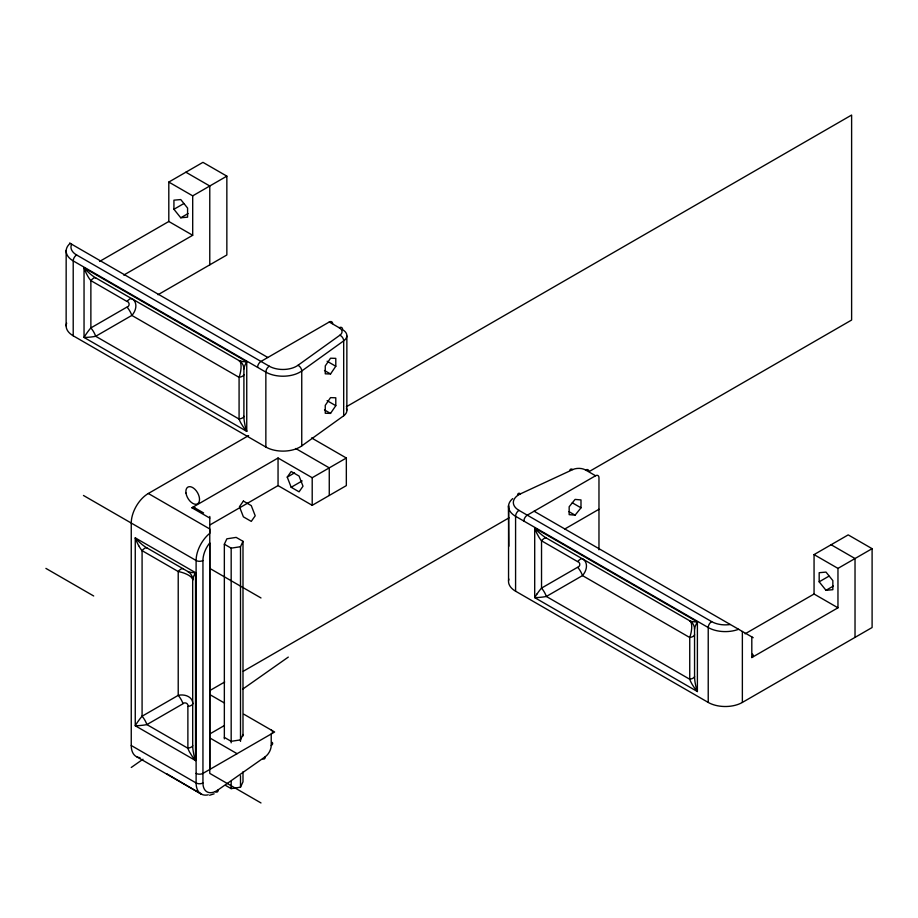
<?xml version="1.0" encoding="UTF-8"?>
<svg xmlns="http://www.w3.org/2000/svg" width="918" height="918" viewBox="0 0 918 918"><rect width="100%" height="100%" fill="white"/><g stroke="black" fill="none" stroke-linecap="round" stroke-linejoin="round"><path stroke-width="1.38" d="M66.165 250.396L66.142 325.947M209.774 769.445L209.774 542.905L208.719 544.294A19.312 11.154 -60 0 0 202.947 560.508L202.947 782.962A19.301 11.142 -60 0 0 218.082 789.893L265.141 756.822A9.605 5.542 -60 0 0 271.212 745.473A4.831 2.788 0 0 0 272.244 742.387M346.855 410.094L346.866 335.988M508.549 580.589L508.549 505.692L508.847 546.233M71.627 244.222L71.248 245.209A19.312 11.154 0 0 0 76.63 254.986L269.272 366.213A19.301 11.142 0 0 0 297.971 365.307L339.924 335.185A9.605 5.542 0 0 0 339.212 327.76L329.264 322L260.987 361.428A4.831 2.788 -60 0 0 257.568 367.338M224.348 738.887L224.348 544.213L226.849 538.832L236.167 537.386L242.995 541.322L242.995 735.995M240.505 741.388L240.505 546.715L242.995 541.322M242.995 734.492L240.505 739.885L231.175 741.319L224.348 737.384M225.484 785.349L231.175 788.631L240.505 787.185L242.995 781.803L242.995 771.786M330.526 373.982L335.793 366.259L335.793 358.364L330.526 358.215L325.259 365.938L325.259 373.821L330.526 373.982L324.49 370.493M330.526 413.398L335.793 405.676L335.793 397.792L330.526 397.632L325.259 405.366L325.259 413.249L330.526 413.398L324.49 409.921M287.242 477.119L291.178 471.508L299.073 476.052L303.009 486.219L299.073 491.83L291.178 487.274L287.242 477.119L294.552 472.885M575.081 515.17L580.991 507.815L580.991 499.931L575.081 499.403L569.16 506.759L569.16 514.642L575.081 515.17L569.034 511.682M66.658 323.09A24.143 13.942 0 0 0 73.21 335.804L265.853 447.032A24.143 13.942 0 0 0 301.747 445.907L343.688 415.785A14.481 8.365 0 0 0 346.453 408.51M131.251 767.471L142.967 759.243M242.593 689.223L288.298 657.093M99.58 261.446L168.809 221.479L168.809 182.062L202.947 162.348L226.849 176.141L226.849 254.986L157.999 294.735M168.809 182.062L192.7 195.855L226.849 176.141M173.927 209.281L173.927 200.17L180.754 199.562L187.582 208.053L187.582 217.164L180.754 217.773L173.927 209.281L183.68 203.647M180.754 217.773L188.075 213.55M123.746 275.09L192.7 235.272L192.7 195.855M243.913 416.279A9.662 3.224 0 0 1 239.082 419.067L95.702 336.286A9.662 3.224 60 0 0 90.871 327.921L127.005 307.048A9.662 3.224 60 0 1 131.836 315.413L239.082 377.332L239.082 419.067A28.779 22.296 30 0 0 240.906 423.072L243.144 426.721A46.807 36.261 30 0 0 246.747 431.368L246.747 361.761L84.043 267.827L84.043 337.434L246.747 431.368A46.807 36.261 90 0 1 245.083 425.608L244.268 421.132A28.779 22.296 90 0 1 243.901 416.279L243.913 368.967A28.779 7.436 -40.9 0 1 244.268 367.085L245.083 364.962A46.807 12.083 -40.9 0 1 246.747 361.761A46.807 12.083 -19.1 0 1 243.144 361.6L240.895 361.256M95.702 336.286L131.836 315.413M140.006 757.671A24.143 13.942 -60 0 1 131.251 745.508L131.251 523.053A24.143 13.942 -60 0 1 148.326 493.494L248.606 435.591M346.338 406.766L851.617 115.048L851.617 320.038L589.666 471.278M209.774 518.073L191.896 507.757L278.051 458.013L312.2 477.727L346.338 458.013L346.338 485.611L312.2 505.325L278.051 485.611L210.337 524.706M291.178 487.274L302.16 480.94M187.846 571.535A31.109 8.032 -19.1 0 0 190.485 572.304L191.931 572.511A46.807 12.083 -19.1 0 0 195.534 572.671A46.807 12.083 -40.9 0 0 193.87 575.873L193.342 577.147A31.109 8.032 -40.9 0 0 192.677 579.901L192.7 745.45A28.779 22.296 90 0 0 193.067 750.304L193.87 754.78A46.807 36.261 90 0 0 195.534 760.552L135.256 725.748L135.256 537.868L195.534 572.671L195.534 760.552A46.807 36.261 30 0 1 191.931 755.904L189.682 752.255A28.779 22.296 30 0 1 187.869 748.239L146.903 724.589A9.662 3.224 60 0 0 142.083 716.224L178.218 695.362L178.218 571.524A9.662 3.224 -60 0 1 183.049 568.735M209.774 690.6L224.669 682.005M243.293 671.253L508.974 517.867M598.972 549.825L598.972 477.716A4.831 2.788 -60 0 0 595.564 475.754L527.276 515.17A4.831 2.788 -60 0 0 523.868 521.08M209.774 733.964L224.405 725.518M564.834 528.975L598.972 509.26M745.106 633.822L814.059 594.015L814.059 554.598L848.198 534.884L872.1 548.677L872.1 627.522L742.364 702.431A24.143 13.942 0 0 1 708.226 702.431L515.583 591.203A24.143 13.942 0 0 1 508.836 579.051M814.059 554.598L837.962 568.391L872.1 548.677M819.177 581.817L819.177 572.706L826.005 572.098L832.844 580.589L832.844 589.7L826.005 590.308L819.177 581.817L828.931 576.183M826.005 590.308L833.326 586.086M751.808 636.908L751.808 657.552L837.962 607.808L837.962 568.391M517.534 495.238A4.831 2.467 65.1 0 1 520.552 493.815L572.729 469.591A9.605 5.542 0 0 1 585.592 470.005A4.831 2.788 -60 0 1 588.954 471.29M214.123 793.829L209.602 795.24M224.348 544.213L231.175 548.149L240.505 546.715M730.189 624.515L728.571 624.71A19.312 11.154 0 0 1 711.645 621.612L518.991 510.385A19.301 11.142 0 0 1 520.552 493.815M692.424 621.601L693.79 621.784A46.807 12.083 -19.1 0 0 697.405 621.945L697.393 691.552L534.701 597.618L534.701 528.011L697.393 621.945A46.807 12.083 -40.9 0 0 695.741 625.147L695.178 626.512A31.109 8.032 -40.9 0 0 694.547 629.174L694.57 676.463A31.109 24.098 90 0 0 695.19 682.992L695.741 685.78A46.807 36.261 90 0 0 697.405 691.552A46.807 36.261 30 0 1 693.79 686.905L692.333 684.633A31.109 24.098 30 0 1 689.716 679.251M185.872 172.205L209.774 185.998L209.774 264.843M831.134 544.741L855.025 558.534L855.025 637.379M168.809 221.479L192.7 235.272M814.059 594.015L837.962 607.808M585.604 470.005L595.564 475.754M327.106 361.233L335.793 366.259M572.304 502.8L580.991 507.815M69.63 243.063L267.815 357.481M534.104 511.234L753.196 637.712M327.106 400.661L335.793 405.676M708.226 702.431L708.226 627.522L515.583 516.295A24.143 13.942 0 0 1 512.703 498.6M90.848 280.633A31.109 24.098 90 0 1 87.52 275.664L86.269 273.277A46.807 36.261 90 0 1 84.043 267.827A46.807 36.261 30 0 0 88.208 272.153L90.343 274.034A31.109 24.098 30 0 0 95.679 277.844L239.082 360.613A28.779 7.436 -19.1 0 0 240.906 361.244M546.348 538.005A9.662 3.224 -60 0 0 541.528 540.794L541.528 588.105A9.662 3.224 60 0 1 546.348 596.459L689.739 679.251L689.739 637.517L582.494 575.597A14.172 10.35 -40.9 0 0 582.551 558.798A9.662 3.224 -60 0 0 577.663 561.655L541.528 540.794A28.779 22.296 90 0 1 538.958 537.214L536.915 533.45A46.807 36.261 90 0 1 534.701 528.011A46.807 36.261 30 0 0 538.855 532.337L542.32 535.286A28.779 22.296 30 0 0 546.348 538.017L689.739 620.798A9.662 9.662 0 0 1 694.57 629.151M95.702 277.821A9.662 3.224 -60 0 0 90.871 280.61L127.005 301.483A9.662 3.224 -60 0 1 131.836 298.694M311.581 437.943L346.338 458.013M295.745 448.512L329.264 467.87L329.264 495.468M194.673 507.792L203.612 512.955M148.326 493.494L209.774 528.975L209.774 533.312A24.155 13.954 -60 0 0 196.108 560.519L196.119 782.962A24.143 13.942 -60 0 0 208.271 794.816M83.458 495.468L196.119 560.508A4.831 2.788 0 0 0 202.947 560.508M209.774 568.391L260.987 597.962M138.71 545.717L137.47 543.318A46.807 36.261 90 0 1 135.256 537.868A46.807 36.261 30 0 0 139.41 542.194L141.556 544.076A31.109 24.098 30 0 0 146.891 547.885L187.88 571.524A9.662 9.662 0 0 1 192.7 579.878M146.903 547.862A9.662 3.224 -60 0 0 142.083 550.651L178.218 571.524A14.172 5.175 13.9 0 1 192.791 579.901M45.9 568.391L93.693 595.989M209.993 694.674L224.531 703.062M243.913 714.261L274.643 732.002L202.947 773.392A4.831 2.788 0 0 1 196.119 773.392M209.774 737.911L237.085 753.678M260.987 802.952L209.774 773.392L209.774 516.455M131.251 745.508L196.119 782.962A4.831 2.788 0 0 0 202.947 782.962M136.92 756.902L201.788 794.357L166.835 773.828M742.364 631.469L742.364 702.431M515.583 591.203L515.583 516.295A4.831 2.788 -60 0 1 518.991 510.385M343.688 415.785L343.688 340.876A14.481 8.365 0 0 0 342.644 329.723M312.2 477.727L312.2 505.325M301.747 445.907L301.747 370.998A4.831 3.075 54.3 0 0 297.983 365.307M278.051 458.013L278.051 485.611M271.223 745.462L271.223 733.964A4.831 2.788 0 0 0 271.223 730.028M265.853 447.032L265.853 372.123A4.831 2.788 -60 0 1 269.272 366.213M240.505 775.733L240.505 787.185M231.175 548.149L231.175 742.823M231.175 781.47L231.175 788.631M142.083 550.651L142.083 716.224M90.871 280.61L90.871 327.921M73.21 335.804L73.21 260.896A24.155 13.954 0 0 1 70.147 243.362M191.896 507.757A4.831 2.788 -60 0 1 195.224 508.87M192.7 745.45A9.662 3.224 0 0 1 187.88 748.239L187.88 706.516A9.662 3.224 0 0 0 192.7 703.727M142.06 550.674A31.109 24.098 90 0 1 138.733 545.705M178.218 695.362A9.662 3.224 60 0 1 183.049 703.727L146.903 724.589A28.779 7.436 -19.1 0 1 142.887 725.231L139.421 725.587A46.807 12.083 -19.1 0 1 135.256 725.748A46.807 12.083 -40.9 0 1 137.47 722.225L139.513 719.391A28.779 7.436 -40.9 0 1 142.072 716.235M178.218 695.293A14.172 10.35 -19.1 0 1 192.791 703.716M182.946 703.463A4.429 3.615 -60 0 1 188.156 706.47M218.082 789.893A4.831 2.467 54.9 0 1 215.34 791.798M265.141 756.822A4.831 2.467 54.9 0 1 262.709 758.853M329.264 322A4.831 2.788 -60 0 1 332.672 323.629M90.848 327.921A31.109 8.032 -40.9 0 0 87.52 332.144L86.269 333.911A46.807 12.083 -40.9 0 0 84.043 337.434A46.807 12.083 -19.1 0 0 88.208 337.273L90.343 337.078A31.109 8.032 -19.1 0 0 95.679 336.298M239.082 360.613A9.662 9.662 0 0 1 243.913 368.967M131.894 298.614A14.172 10.35 -40.9 0 1 131.894 315.459M127.189 301.265A4.429 3.615 0 0 1 127.189 307.278M243.913 374.544A9.662 3.224 0 0 1 239.082 377.332A14.172 5.175 -73.9 0 0 239.116 360.522M76.63 254.986A4.831 2.788 -60 0 0 73.21 260.896L265.853 372.123A24.143 13.942 0 0 0 301.747 370.998L343.688 340.876A4.831 3.075 54.3 0 0 339.924 335.185M339.224 327.749A4.831 2.788 -60 0 1 342.586 329.046M752.496 654.121A4.831 2.788 0 0 1 751.808 657.552M694.57 676.463A9.662 3.224 0 0 1 689.739 679.251M692.356 621.578A31.109 8.032 -19.1 0 1 689.716 620.809M694.57 634.728A9.662 3.224 0 0 1 689.739 637.517A14.172 5.175 -73.9 0 0 689.774 620.706M577.847 561.437A4.429 3.615 0 0 1 577.847 567.45M738.6 629.289A24.155 13.954 0 0 1 708.214 627.533M708.226 627.522A4.831 2.788 -60 0 1 711.645 621.612M569.814 470.36A4.831 2.467 65.1 0 1 572.729 469.591M536.996 593.98L536.915 594.095A46.807 12.083 -40.9 0 0 534.701 597.618A46.807 12.083 -19.1 0 0 538.855 597.457L542.32 597.102A28.779 7.436 -19.1 0 0 546.348 596.47L582.494 575.597A9.662 3.224 60 0 0 577.663 567.232L541.528 588.105A28.779 7.436 -40.9 0 0 538.958 591.261L536.996 593.98M243.385 501.067L239.449 506.679L243.385 516.845L251.268 521.39L255.215 515.79L251.268 505.623L243.385 501.067M185.998 493.081A9.662 5.577 60 0 0 197.175 504.005A9.662 5.577 60 0 0 194.937 489.305A9.662 5.577 60 0 0 185.998 493.081"/></g></svg>
